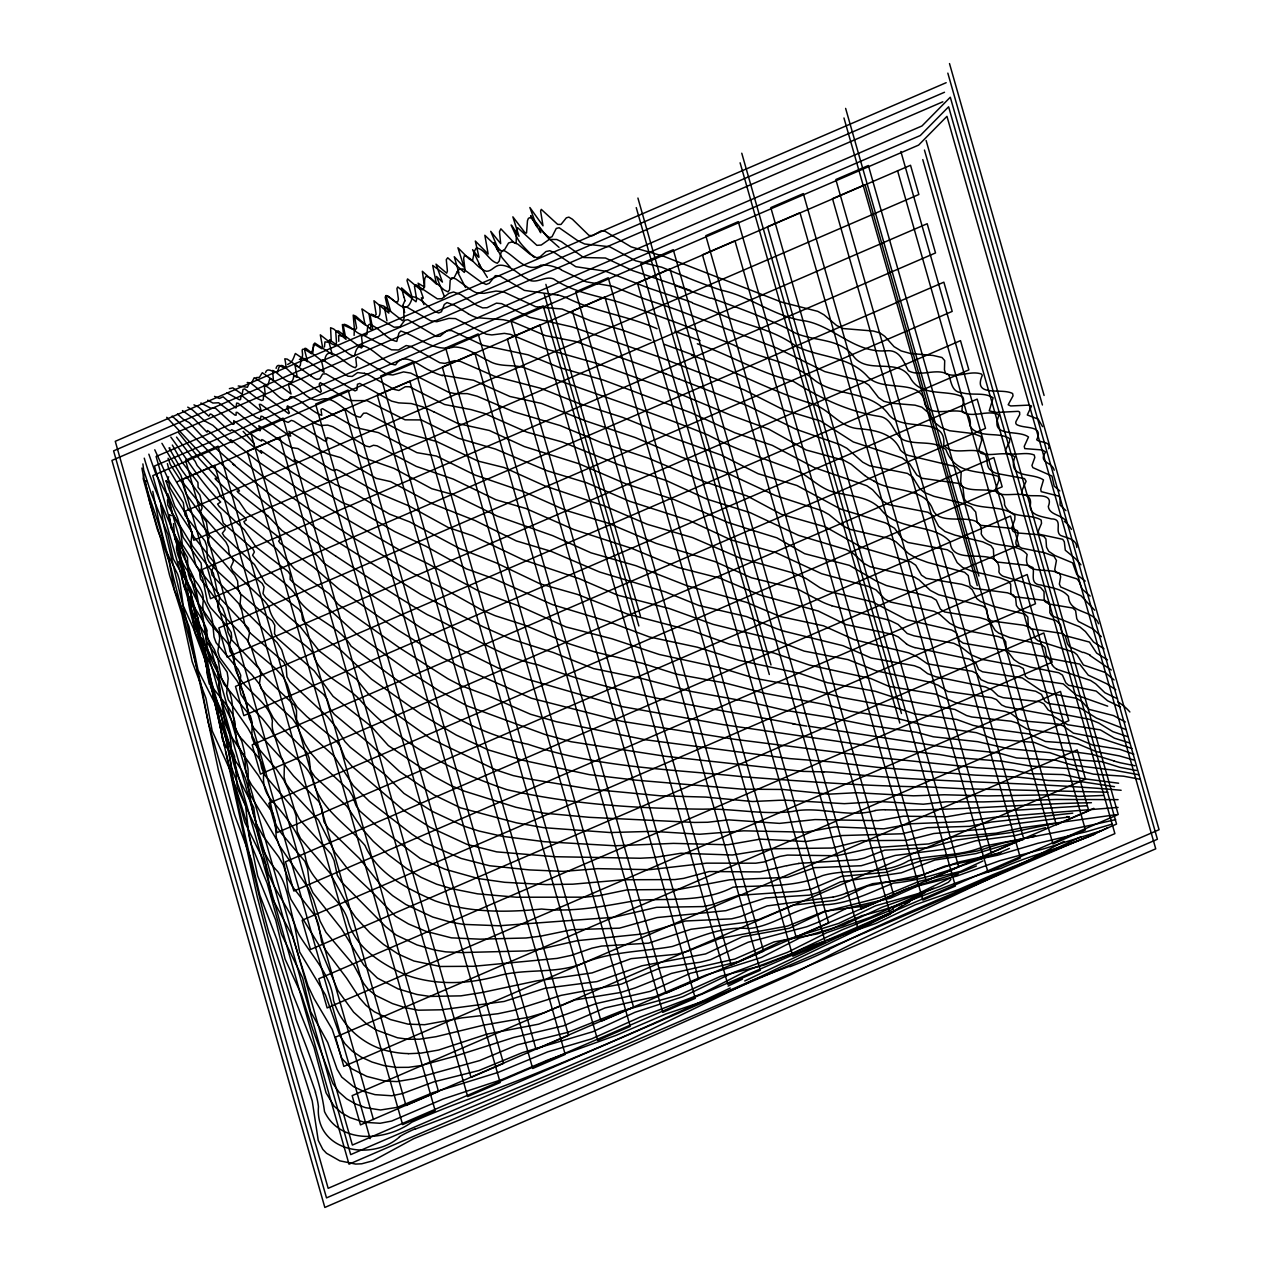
<?xml version="1.0" encoding="UTF-8"?>
<svg xmlns="http://www.w3.org/2000/svg" width="1271" height="1271" viewBox="0 0 1271 1271"><rect width="100%" height="100%" fill="white"/><g stroke="black" fill="none" stroke-linecap="round" stroke-linejoin="round"><path stroke-width="1.5" d="M182.023 570.52L182.357 577.399M168.106 458.275L170.346 464.535L182.5 483.393L186.043 493.831L206.41 521.952L208.158 534.042L232.45 558.096L233.419 561.385L230.814 567.12L232.657 570.743L264.209 600.706A75.672 16.316 31.1 0 1 268.975 607.22M144.258 458.164C153.187 489.414 168.757 518.584 180.45 548.85C177.257 571.219 206.76 581.943 202.963 603.121C200.453 626.317 232.148 636.199 234.325 659.347C233.276 687.532 267.943 696.699 272.391 721.118C268.896 748.651 307.503 756.531 313.254 781.951C321.118 809.738 347.348 824.752 365.031 845.501C377.392 874.178 408.007 889.207 435.254 900.932C469.412 912.816 506.096 912.61 541.637 909.019C574.333 912.594 605.902 905.699 637.74 900.265C669.833 898.311 703.499 902.489 733.017 887.19C763.108 884.934 793.946 888.016 822.464 875.624C850.664 867.521 882.455 876.386 908.527 860.737C933.534 853.842 960.606 857.051 984.818 846.009C1028.446 837.367 1072.39 829.884 1115.652 819.557M160.782 505.381L163.546 524.701L187.981 627.048L218.437 770.147L295.809 1049.29L312.237 1100.956L318.243 1140.405L322.786 1149.318L326.504 1153.258L339.834 1160.852L355.626 1164.077L361.742 1163.791L373.007 1160.773L413.631 1138.721L461.23 1119.274L608.539 1055.47L791.102 974.523L860.213 939.873L1030.511 859.307L1063.97 841.386M173.523 523.604L174.794 538.57L193.478 577.066L198.705 603.9L218.93 632.815L219.708 638.423L217.849 651.53L219.581 657.345L236.946 680.732L242.507 690.439L245.764 699.701L249.068 717.686L253.136 727.187L282.337 759.486L284.323 765.73L284.1 777.201L285.896 783.476L290.709 790.276L318.528 820.129L334.797 852.253L348.238 869.586L372.927 892.846L395.297 916.105L408.388 923.906L426.055 931.373L451.364 937.839L479.93 939.174L525.972 937.998L540.683 936.155L571.791 929.721L619.454 928.148L657.139 917.567L725.9 910.672L765.952 897.93L809.293 895.149L817.205 892.766L840.496 881.852L901.346 872.796L934.757 860.07L975.937 853.604L1023.25 839.591M202.725 638.503L204.472 657.218L224.776 747.141M402.875 305.278L404.814 300.798M142.892 463.915L143.655 470L150.995 492.941L167.867 534.297L173.269 558.89L190.173 588.123L191.158 593.843L190.793 607.268L192.382 613.146L214.434 649.672L217.929 659.141L221.281 677.586L223.855 684.02L250.435 715.97L252.135 722.325L251.849 737.339L254.534 743.885L276.554 769.432L283.846 780.044L288.565 790.133L294.427 809.373L299.559 819.477L331.08 854.001L334.082 860.515L337.323 875.338L341.597 882.106L385.383 926.384L396.202 935.059L417.047 944.941L434.555 949.993L445.771 951.868L461.58 952.567L526.385 950.915L541.637 948.833L577.415 940.651L643.237 933.899L685.419 920.998L731.588 918.838L740.453 916.582L767.191 905.921L833.14 897.024M1101.592 830.63C1070.23 846.359 1033.482 853.508 1001.04 868.379C953.234 880.755 909.543 904.317 861.388 915.819M205.505 646.923L205.409 656.027L208.873 674.679L257.266 896.897L270.739 948.373L301.036 1050.609L315.573 1092.17M276.093 368.352C278.492 358.263 289.327 379.203 284.783 358.819L287.262 359.137L298.59 366.985L300.258 365.667L301.291 358.66L303.785 358.327L324.105 372.387L321.674 361.615L322.484 359.725L348.016 376.232L352.226 376.423L357.612 372.594L364.523 373.404M386.956 320.832L384.414 307.28L390.562 311.061L386.146 295.968L388.02 296.079L395.424 301.815L397.68 301.863L398.427 299.241L396.933 288.533L397.759 286.96L416.03 301.799L416.65 299.209L414.457 286.086L416.173 284.831L437.383 298.876L441.895 298.685L448.901 293.347L453.572 291.98L460.753 294.634L476.927 305.405L482.662 307.9L487.063 307.693L496.453 303.149L501.632 303.658L529.737 317.289L572.458 326.997L658.219 356.674L744.313 389.943L783.857 409.977L820.605 421.019L853.318 441.958L902.156 457.925L909.543 463.677L916.82 475.052L922.142 478.293L959.367 483.504L962.894 486.92L964.196 498.407A31.6 12.488 -11.1 0 0 969.376 503.237C983.69 509.846 1002.676 505 1014.941 515.533L1014.798 519.601L1011.605 528.323L1013.13 531.469L1018.579 533.042L1038.614 534.71L1043.745 536.346L1045.906 538.983L1046.541 547.229L1048.734 551.344L1054.962 555.538L1072.629 562.878L1076.887 574.699L1085.243 581.101M1048.702 448.679C1051.26 441.037 1040.329 443.039 1036.707 439.782C1043.984 424.784 1025.141 429.169 1016.8 424.657A39.925 9.342 -20.8 0 1 1016.117 421.273L1019.723 414.616L1019.612 412.074L1018.278 411.327L995.971 412.487L989.251 410.867L993.128 397.775C984.151 391.849 971.934 395.774 961.829 392.691C951.693 392.294 951.423 382.063 948.802 374.993C936.997 366.969 920.792 377.694 908.4 370.719C903.474 361.615 899.884 349.477 886.475 350.796C855.097 353.37 834.221 326.583 805.48 320.959C775.151 317.416 751.066 296.413 721.404 290.217M188.092 587.806C186.678 601.135 190.809 614.799 194.717 627.445C205.552 645.604 209.365 665.782 210.509 686.515C218.596 706.517 230.829 725.391 231.131 747.777C231.973 769.876 244.254 788.433 253.771 807.53C256.647 830.741 260.412 853.953 277.809 871.636C290.98 890.653 288.453 915.374 299.4 935.329C312.11 956.38 330.905 974.714 333.542 1000.436C341.311 1026.269 364.157 1046.176 390.451 1051.562M265.528 372.53C267.561 366.366 273.742 373.483 277.745 372.006C280.017 355.928 289.105 374.262 297.192 376.836L294.808 364.396L311.427 376.343M141.923 468.078C146.213 494.498 159.574 519.791 164.277 546.594M950.867 879.516L948.468 882.249L940.349 886.221L881.836 907.351L843.785 925.002L799.475 938.077L761.281 957.524L705.802 975.095L654.74 996.782L604.98 1007.935L563.609 1025.792L513.675 1037.501L453.62 1056.63L420.574 1065.638L408.531 1067.322L396.075 1067.402L383.89 1065.575L372.053 1062.048L361.282 1057.138L352.258 1051.149L344.981 1043.745L339.929 1035.722L325.44 994.859L299.654 952.011L294.348 924.144L291.472 916.026L274.059 886.3L268.451 873.844L256.456 829.312L237.296 787.941L234.515 756.118L219.39 720.307L209.016 670.484L194.685 632.354L190.285 600.5L191 596.242M167.391 463.613L168.789 468.951L183.024 493.18L188.33 509.21L208.508 532.994L209.381 536.219L207.666 541.986L208.921 545.338L234.627 575.207L237.566 581.085L238.297 589.617L240.362 593.7L272.439 621.042L274.774 625.332L274.536 633.768L277.38 638.217L314.35 671.009L333.066 696.349L371.132 726.297L388.354 745.569L433.554 776.231L450.427 785.351L464.566 791.198L515.883 807.26L543.368 813.09L589.283 817.317L694.617 822.448L707.693 822.258L728.569 819.859L779.488 823.386L814.997 819.573L878.102 820.669L903.411 816.204L946.847 816.76L966.945 813.297L1087.213 805.687M176.526 545.831C175.763 557.079 185.677 567.486 185.741 579.179C183.914 599.515 201.263 612.876 207.094 630.607C203.376 651.737 215.736 669.039 226.317 686.086C237.756 702.656 227.477 725.852 243.126 740.278C251.007 750.208 263.86 758.866 263.796 772.847C262.557 782.666 264.654 792.818 271.565 800.253C286.658 817.237 301.529 835.73 305.723 858.703C311.427 884.95 341.661 896.103 348.27 921.65C355.832 948.42 382.778 964.768 406.831 975.27C436.747 985.803 469.873 984.167 500.011 975.334C527.942 968.28 558.112 974.333 585.025 962.465C612.765 951.248 643.142 951.709 672.2 946.514C697.223 938.109 721.245 925.812 748.746 928.608C776.502 925.59 798.728 904.475 827.691 904.634C851.189 902.617 871.954 891.654 893.402 883.138C930.928 879.548 965.499 863.104 1000.913 852.571M167.407 499.9L167.836 505.143L180.323 528.259L182.357 544.496L197.45 567.772L202.693 578.321L207.411 602.152L210.557 607.681L227.652 626.762L231.195 632.497L231.687 637.486L229.13 646.431L230.019 651.515L234.214 657.457L251.626 674.472L259.411 684.052L263.59 692.679L268.61 709.107L273.233 717.861L278.365 724.279L306.772 752.178L309.075 757.802L310.601 770.56L314.874 776.772L346.681 806.052L362.759 829.486L373.213 841.291L387.877 854.414L406.45 868.411L421.225 877.403L436.62 884.203L451.666 888.683L477.578 893.847L516.439 897.231L584.962 897.167L598.911 895.69L627.143 889.843L678.841 889.446L729.681 879.786L787.639 877.308L814.775 867.664L861.182 865.726L895.181 855.431L948.102 848.853L975.842 840.767L1015.386 835.492L1045.668 827.628M311.443 353.211L314.493 344.234L321.738 348.683L322.802 348.318L320.308 334.829L332.081 344.044L335.592 345.41L336.481 342.614L335.751 331.779L338.165 330.841L361.361 348.032L362.616 346.49L361.52 336.45L363.395 335.242L391.532 349.811L398.459 349.97L406.196 345.553L410.676 346.395L439.83 362.743L444.85 363.379L454.78 360.646L460.245 361.345L494.578 376.28L540.54 388.243L578.464 403.272L622.742 417.428L673.884 438.145L721.372 455.129L758.136 473.733L796.901 485.49L840.608 509.083L885.633 522.953L894.546 528.243L902.394 539.047L907.812 542.447L947.34 549.787L952.233 552.837L957.174 562.64L962.751 567.533L972.077 571.203L999.578 577.654L1008.125 581.038L1010.667 584.215L1010.858 593.811L1013.797 596.623L1043.38 600.277L1048.48 602.311L1050.037 605.441L1049.814 612.701L1051.562 615.672L1079.715 626.81L1085.418 631.544L1093.616 642.062L1104.038 648.861M229.384 388.64L232.831 387.877L242.173 394.264L243.015 389.45L244.747 388.91L256.917 398.316L261.651 400.524L263.256 399.809L263.51 396.028L265.099 396.123L288.565 413.599L289.407 412.932L286.928 407.054L287.58 405.846L315.51 423.608L320.642 425.515L327.648 425.086L332.843 426.738L365.937 446.026L369.623 446.868L373.452 445.263L377.058 445.819L416.253 466.378L453.096 479.024L495.897 499.757L525.781 508.448L573.698 529.499L632.005 548.484L677.967 567.454L719.672 578.083L760.122 595.019L818.317 611.033L845.787 624.538L892.56 634.388L898.311 636.93L906.573 643.952M901.632 906.001L893.322 912.022L873.701 922.079L629.606 1039.821L536.076 1080.175L452.238 1115.017L415.013 1129.204M1107.804 827.723L1101.957 830.535L1044.317 848.678L1000.055 860.61L956.92 876.037L906.668 888.794L872.017 904.015L862.58 906.287L824.704 911.228L787.48 926.098L720.307 938.316L686.705 951.582L677.236 954.156L631.036 958.684L592.079 972.903L536.441 980.926L482.329 992.46L460.849 995.86L429.9 996.432L416.967 994.494L398.173 988.933L377.392 978.082L363.697 964.896L341.327 928.545L312.873 892.703L309.663 885.41L307.55 868.522L304.913 861.388L281.558 833.538L276.522 825.848L273.742 818.635L269.42 797.759L265.035 786.94L258.585 775.755L242.078 752.972L236.517 742.153L234.865 721.706L232.895 714.715L228.446 707.423L213.385 688.564L209.286 681.32L203.455 650.831L183.278 605.806L179.688 580.831L177.67 574.254L165.595 549.882L157.302 529.244L143.178 478.611L143.75 474.464M1009.412 848.424L998.37 853.222L958.763 862.04L921.983 874.925L867.505 886.125L843.134 897.755L835.063 900.376L793.215 905.111L758.612 919.568L744.329 922.539L691.027 929.26L648.591 943.146L601.533 946.085L592 948.15L571.41 955.347L557.063 958.398L473.638 966.294L440.306 966.484L413.901 961.003L398.331 954.124L383.429 944.353L369.813 932.707L355.562 917.249L348.524 907.033L330.095 873.209L300.496 838.447L297.239 831.52L296.095 815.76L293.776 809.071L264.733 775.135L261.778 768.304L257.632 748.73L253.787 738.642L247.924 728.172L228.303 699.797L226.667 693.378L228.16 678.412L227.144 672.152L206.522 641.521L202.661 614.783L197.752 602.39L182.929 573.316L176.129 538.3M370.258 328.76L371.021 325.741L369.083 314.43L375.072 315.653L376.184 314.414L373.976 300.75L388.862 313.111L385.177 297.176L386.098 295.476C398.459 301.863 406.545 317.909 412.614 296.683C422.909 298.304 428.772 309.822 438.686 312.968L441.45 311.76L444.294 304.484L446.995 302.562L454.541 305.326L468.093 313.603M958.016 874.178L918.186 893.592L875.449 905.842L838.653 923.413L781.141 941.334L738.101 961.702L690.312 973.316L650.339 991.332L596.02 1003.613L538.602 1024.172L487.206 1034.054L438.559 1050.053L420.765 1053.151L408.293 1053.707M909.655 901.806L893.386 911.259L744.711 980.974M287.611 364.475C292.87 362.521 293.665 357.23 295.38 353.497L307.566 361.742L304.675 350.367L305.024 348.254L306.152 348.54L321.372 360.487L324.677 360.964C326.901 340.707 345.776 365.953 355.435 367.732L356.611 365.921L355.785 358.311L357.548 356.865L387.035 374.325L392.803 374.977L403.59 371.895L410.803 373.134L448.727 392.294L454.573 393.565L467.299 393.629L477.133 396.202L513.579 411.709L560.289 425.594L601.342 442.626L648.003 458.068L703.657 481.423L747.014 495.897L781.49 514.342L825.515 526.925L861.992 547.547L910.735 561.861L915.755 565.23L921.459 575.143L926.225 578.321L961.813 584.31L968.74 586.646L972.236 589.744L976.779 598.609L980.529 601.485L992.54 606.108L1024.998 614.147L1027.794 617.055L1028.318 626.063L1031.051 628.795L1061.73 633.403L1065.289 635.818L1067.465 643.936L1069.499 646.732L1082.876 652.516M925.431 892.385L905.365 903.649M399.618 1136.894C371.386 1161.853 314.954 1151.351 318.449 1106.644A140.477 97.835 18.2 0 0 315.335 1092.17M1081.017 836.763C997.926 876.323 911.371 908.527 828.883 949.389M982.96 860.96L960.526 871.398L919.203 881.343L880.438 897.501L824.498 911.72L789.275 928.275L742.375 936.791L705.643 953.917L641.839 965.801L596.957 981.593L545.021 988.282L504.063 1001.469L441.323 1009.794L418.35 1010.191L405.401 1007.712L392.548 1003.613L376.057 995.59L368.415 989.601L363.601 983.325L353.958 965.372L325.932 932.263L320.022 920.967L313.397 899.503L308.281 888.222L278.826 844.707L276.284 837.335L274.933 819.684L272.614 812.376L251.579 784.922L247.464 777.312L245.637 770.035L244.54 752.305L241.919 741.565L220.328 697.684L217.484 667.402L199.531 635.436L196.624 625.364L191.651 596.306L178.798 561.56M1111.95 824.164L1086.578 831.679L1037.597 843.372L997.751 855.208L944.512 866.25L913.071 878.754L872.573 883.695L845.58 893.338M933.708 888.079L870.031 917.408L826.881 932.628L787.607 952.297L733.748 972.363L682.749 996.734L635.055 1012.272L592.683 1031.75L522.492 1052.579L478.897 1070.516L433.713 1081.891L402.542 1093.537L391.786 1095.761L374.993 1094.649L363.84 1091.424L353.56 1086.673L341.772 1077.125L337.053 1069.149L327.727 1042.522L310.632 1011.557L302.657 978.05L281.495 934.233L267.101 883.17L250.959 843.944L248.878 835.333L245.589 805.639L231.672 767.763L221.027 714.683M976.446 866.012L961.972 871.842L921.411 884.362L890.288 898.247L846.629 908.257L819.509 921.729L806.751 926.734L748.158 942.224L710.441 959.684L700.257 962.226L660.602 967.803L621.376 984.088L561.099 995.368L513.865 1010.35L497.978 1013.718L461.913 1017.864L424.578 1024.712L408.023 1024.14L390.499 1019.564L374.389 1011.795L366.048 1005.345L359.772 998.196L346.57 978.098L325.011 949.342L321.611 941.811L318.386 923.922L315.494 916.359L293.045 887.317L288.295 879.294L285.625 871.715L282.035 853.302L277.984 841.974L250.323 794.836L248.401 787.353L248.036 769.066L246.558 761.663L242.968 754.084L230.115 734.749L224.903 723.517L218.596 681.018L200.993 644.874L198.006 618.087L185.788 589.982M730.285 988.012C663.351 1019.819 595.718 1049.512 526.925 1077.03C488.636 1092.329 449.378 1105.341 411.74 1122.229C385.971 1141.024 340.263 1144.599 324.518 1111.632C320.324 1079.365 307.089 1049.671 296 1019.342C288.994 989.855 279.255 961.257 268.944 932.803C252.151 872.891 240.632 811.835 225.698 751.511M848.329 921.205L831.425 929.037L817.412 933.851L774.039 941.922L734.749 959.049L671.485 973.411L635.389 987.837L620.772 992.46L575.032 999.912L543.988 1012.796L529.022 1017.197L483.568 1025.157L436.064 1036.691L419.494 1039.201L408.245 1039.281L397.458 1037.772L376.375 1030.05L366.62 1023.902L353.608 1012.161L337.832 990.427L318.624 944.544L290.852 899.185L288.247 891.416L285.753 872.605L283.306 864.868L278.699 856.908L263.256 836.27L256.535 824.259L252.897 812.693L248.751 789.895L245.414 778.345L241.824 770.528L226.143 746.697L222.282 738.928L217.675 708.805L198.069 670.198L188.982 626.46L174.254 589.474L169.218 561.893L164.277 547.388M797.584 951.455L764.205 965.023L721.086 976.112L679.397 994.843L620.741 1011.303L567.629 1032.417L517.519 1044.794L479.787 1060.538L414.092 1078.698L396.854 1081.589L384.763 1081.001L366.779 1076.394L351.527 1068.657L341.788 1058.409L332.208 1029.335L314.096 998.672L308.011 985.867L292.314 935.933L271.708 897.294L265.496 864.359L244.731 822.13L231.147 772.514L212.193 730.92L205.934 698.224L192.191 661.73L181.975 614.465L169.536 575.112L160.273 537.061L149.883 502.569L145.148 480.931L147.15 481.598M946.164 82.694L115.264 441.323L328.172 1188.321L1159.073 829.709L950.295 97.216L921.983 125.956L156.111 456.511L352.369 1145.06L1118.226 814.504L926.114 140.493M944.496 92.259L113.596 450.871L326.504 1197.886L1157.404 839.257L948.627 106.78L920.299 135.52L154.442 466.076L350.701 1154.624L1116.558 824.069L924.446 150.042M942.828 101.807L111.927 460.436L324.836 1207.45L1155.736 848.821L946.959 116.344L918.631 145.085L152.774 475.64L349.017 1164.188L1114.889 833.633L922.778 159.606M177.177 481.773L910.529 165.262L918.854 194.495L185.502 511.006L193.828 540.239L927.195 223.728L935.52 252.945L202.168 569.472L210.493 598.705L943.86 282.178L952.186 311.411L218.834 627.938L227.159 657.171L960.511 340.644L968.852 369.877L235.5 686.404L243.825 715.637L977.177 399.11L985.518 428.343L252.166 744.87L260.491 774.103L993.843 457.576L1002.183 486.809L268.817 803.336L277.157 832.569L1010.509 516.042L1018.834 545.275L285.482 861.802L293.823 891.035L1027.175 574.508L1035.5 603.741L302.148 920.268L310.489 949.501L1043.841 632.974L1052.166 662.207L318.814 978.734L327.14 1007.951L1060.507 691.44L1068.832 720.673L335.48 1037.184L343.806 1066.417L1077.173 749.906L1085.498 779.139L352.146 1095.65L360.471 1124.883L1093.823 808.356M893.545 909.099L842.149 929.816L792.373 953.329L747.999 970.202L702.069 993.604L640.171 1017.102L591.619 1038.868L547.737 1051.848L498.184 1072.39L433.173 1092.567L397.108 1107.375L380.474 1109.996L365.365 1107.629L355.483 1103.927L346.586 1098.811L338.849 1091.948L332.843 1083.4L312.714 1029.462L301.465 994.7L285.054 959.017L275.696 920.029L257.648 875.783L246.876 823.084L233.197 779.901L228.224 746.141L216.181 708.773L211.065 684.227M811.772 945.56L875.989 923.429L915.263 904.745L958.191 889.716L993.271 874.496L1094.776 834.269L1092.806 833.538M789.434 966.294L753.29 979.941L708.678 999.467L665.988 1013.972L616.038 1035.388L547.404 1060.157L502.458 1079.349L443.039 1099.081L391.659 1121.054L380.108 1123.278L364.269 1122.293L349.97 1117.59L341.581 1112.792L334.019 1106.088L326.043 1092.774L313.985 1047.304L292.521 993.271L277.014 939.952L259.856 895.149L251.372 859.657L234.658 815.14L208.253 722.436L200.818 683.48L158.589 520.061L152.758 491.369M1053.913 823.576L1009.73 832.696L956.586 840.02L928.323 847.773L884.68 850.172L864.375 858.084L857.178 859.72L798.617 863.39M786.654 865.646L759.994 871.922L709.234 871.525L683.591 878.388L674.79 879.58L623.934 879.754L572.776 884.187L546.244 884.584L504.682 882.312L478.198 878.547L444.866 869.189L420.256 858.465L375.66 824.911L359.772 810.962L355.975 805.449L352.591 796.011L349.191 790.514L318.91 762.25L310.394 752.575L304.913 743.916L296.651 724.82L292.6 718.878L266.386 694.729L261.175 688.596L259.491 683.337L260.793 674.186L259.459 669.023L231.973 640.219L227.97 632.132L225.428 615.593L222.775 608.189L200.532 578.988L199.801 574.73L201.565 567.406L201.104 563.132L183.199 537.426L177.638 518.266L167.629 493.513M1116.208 814.663L1023.473 827.548L996.051 833.188L955.014 836.588L928.608 843.928L872.97 847.789L836.953 855.733L787.464 855.081L779.616 856.495L763.95 861.96L755.768 863.2L706.676 863.152L649.783 869.666L597.624 868.649L563.371 871.398L529.34 869.904L489.573 865.742L461.103 858.433L424.768 842.594L411.883 834.173L369.194 801.175L353.259 785.557L333.971 755.959L299.019 724.74L296.556 719.45L296.493 710.489L294.538 705.357L270.389 682.416A49.029 15.03 31.4 0 1 261.731 673.01L256.742 664.781L251.277 647.511L246.812 639.504L219.073 611.129L217.738 606.474L219.486 598.625L218.834 594.129L195.893 565.404L190.03 542.193L172.189 512.976L169.202 499.01L155.936 474.242L148.834 454.176M875.211 810.564C847.932 818.556 819.747 805.544 792.278 811.486C762.616 815.156 732.779 808.197 702.974 809.166C637.407 808.499 570.933 804.464 506.875 789.656C452.778 771.481 400.047 744.361 361.361 701.465C346.745 683.973 317.941 676.585 312.936 652.722C299.178 636.787 273.503 629.955 269.007 607.236M540.636 265.528C525.145 273.043 515.454 255.948 503.348 250.26L501.108 252.278L499.185 261.111L497.279 263.24C488.731 260.857 485.172 248.941 476.307 247.956L474.576 250.848L472.447 260.905L468.84 258.712L457.925 247.734L464.01 267.069L454.255 256.71L458.91 272.884L457.369 271.406L459.038 269.452L463.2 268.912L481.534 282.369L486.142 284.466L489.287 283.258L495.325 275.664L499.455 275.775L524.399 290.392L557.731 295.11M172.332 445.057L182.071 462.215L197.942 482.456L198.117 487.397L220.741 513.484L223.267 523.191L252.945 549.008L254.407 551.948L252.564 555.316C265.194 572.506 288.93 580.672 299.193 600.675C313.174 619.406 339.182 625.761 351.098 646.176C405.274 686.276 460.229 730.841 528.085 744.25C596.989 767.795 671.215 769.066 743.058 776.772C801 781.141 859.037 785.685 916.963 786.749M1118.083 807.403L995.098 817.205L963.339 821.622L911.561 823.751L883.806 828.851L835.126 826.881L805.607 832.171L743.773 830.821L699.527 834.269L652.516 831.345L610.096 832.537L543.638 827.659L516.423 822.83L460.69 807.895L434.332 795.122L399.475 771.449L369.527 743.646L334.4 714.381L330.365 709.329L327.108 699.241L323.517 694.363L287.85 664.924L284.911 660.205L281.717 649.767L277.142 642.681L242.316 608.11L240.124 603.757L240.87 595.193L239.075 590.967L215.641 569.456L209.016 561.671L207.3 557.588L206.808 546.323L204.981 541.001L184.962 515.089L183.31 502.649L169.154 481.232L154.776 449.775M238.217 385.971L247.416 387.258L249.259 383.127L250.498 382.857L265.305 394.757L264.289 385.621C271.962 386.877 284.656 408.404 290.281 396.854L290.868 396.536C302.419 400.095 310.426 411.327 321.785 415.347L320.975 409.484L322.453 408.642L355.181 427.469L378.44 432.617L416.92 452.651L436.414 456.035L474.719 474.925L523.827 491.734L565.738 510.354L607.951 523.112L655.963 543.337L715.08 561.655L751.336 577.717L798.093 589.315L820.716 601.215A42.928 11.248 8.9 0 0 831.885 605.727M1091.424 802.732C1022.599 803.86 954.076 811.184 885.299 809.802M824.069 771.862L803.081 771.402L665.384 756.293L571.06 741.724L544.401 734.288L467.315 705.961L439.544 691.043L409.246 671.676L356.261 633.784L328.379 608.587L293.808 583.167L290.153 579.481L290.201 574.603L288.104 571.569L255.852 546.848L244.397 529.753L219.216 506.43L217.579 504.047L220.693 502.045C201.025 482.821 187.298 459.339 170.822 437.097M1118.083 799.65L1056.296 799.459L983.373 801.922L945.942 801.81L923.286 804.209L880.152 801.524L844.309 803.669L788.608 800.349A43.119 4.798 6.2 0 0 776.867 800.396L752.464 801.524L705.802 797.092L660.221 795.789L590.602 789.164L530.245 779.171L513.182 775.596L496.389 770.099L430.837 738.769L368.908 694.538L356.595 679.413L319.259 650.974L299.654 625.968L265.798 597.545L263.002 593.605L264.066 587.075L262.176 583.437L231.386 557.461L229.193 553.822L228.303 546.832L225.904 542.002L201.946 514.548L200.611 511.736L202.137 507.971L201.39 505.365L183.802 483.79L180.8 475.179L161.925 443.325M926.352 786.844L962.751 788.719L1107.883 792.198M1121.149 790.276C1026.126 781.633 930.277 782.825 835.158 772.546M317.115 379.457L319.815 378.742L322.612 374.039L325.964 373.833L354.99 390.912L356.944 389.99L357.437 384.271L359.757 383.429L391.627 401.128L398.744 402.891L411.2 403.543L422.719 406.831A56.21 11.884 34.1 0 1 433.808 411.868M1114.476 786.67L1080.986 781.633L1048.559 780.473L1016.578 776.978L975.254 775.135L877.864 767.382L829.836 761.79L789.736 758.596L645.144 739.722L556.476 721.737L530.531 714.254L489.017 696.127L461.214 685.736L447.9 678.762L399.555 647.876L338.197 604.424L329.364 593.859L294.538 568.852L276.427 548.786L244.89 523.588L243.889 521.603L246.272 520.077L245.43 518.044L220.804 496.611L217.182 488.382L197.148 465.551L195.194 461.437L176.51 437.097M168.725 476.879L167.645 477.801L169.933 487.778L185.804 513.961L193.049 535.79L213.957 562.179L214.068 565.738L211.336 571.473L212.098 575.175L238.948 603.804L241.776 610.477L244.938 625.205L249.91 632.783L283.481 661.746L286.07 666.544L286.944 676.823L289.931 681.796L327.298 716.558L336.164 727.377L344.965 741.629L350.272 747.269L385.907 775.374L403.94 793.406L431.933 811.2L463.502 825.991L478.96 831.027L502.204 836.286L544.465 841.704L614.989 845.771L673.392 843.388L727.902 844.77L760.201 839.13L806.021 841.545L841.672 835.555L902.235 833.776L927.433 827.675L969.646 826.325L991.539 822.003L1072.772 813.154M256.122 377.63L259.348 377.376L262.303 372.721L273.392 380.442L272.645 370.465C278.857 372.387 292.251 390.975 293.649 376.264L298.24 377.137L320.419 392.501L321.309 391.166L319.196 384.08L320.292 382.635L342.503 396.473A38.988 7.404 43.3 0 0 350.494 400.572L367.065 400.651L405.036 419.827L421.305 419.938L458.338 438.209L495.563 449.092L546.959 470.731L586.789 482.837L629.733 501.314L688.93 520.363L731.016 539.905L775.946 552.663L821.622 573.714L869.825 586.805L876.037 589.919L884.695 598.895L890.224 601.977L934.312 611.399L939.444 614.131L949.723 623.283L957.206 627.27L971.441 631.544L998.005 636.501L1003.502 638.709L1005.695 641.76L1006.298 648.448L1009.333 651.054L1046.303 656.853L1049.496 659.379L1052.436 665.337M299.4 359.455C308.027 356.913 294.236 341.756 311.554 353.767L312.936 352.337L313.429 344.632L314.811 343.043L332.224 354.514L328.998 342.01L329.554 339.786L347.92 353.147A31.743 6.228 51.3 0 0 353.656 355.801L354.673 355.499C359.471 329.205 382.507 364.936 395.583 364.841C404.607 349.827 420.923 368.082 432.569 371.513M1066.862 816.586L1069.404 816.967L1013.877 823.958L984.215 829.026L933.788 833.522L906.89 840.322L861.468 840.687L832.283 848.027L771.132 848.79L732.446 855.002L681.002 853.254L654.231 857.512L640.25 858.243L555.014 856.718L496.675 851.872L466.934 844.341L430.106 827.326L404.003 810.628L352.099 766.413L344.822 757.977L340.294 746.506L336.497 741.2L306.851 716.574L297.176 707.041L292.012 699.066L287.325 684.799L283.433 677.157L275.108 668.133L254.883 651.181L249.593 645.382L247.956 640.695L249.561 632.863L248.512 628.287L220.391 598.53L217.23 591.444L213.321 572.983L192 545.418L191.095 541.732L192.064 532.311L174.874 506.335L165.993 480.883M1136.512 770.496L1119.878 767.35L1101.687 761.599L1068.8 759.264L1049.862 752.702L1007.299 748.46L977.764 741.692L933.264 736.767L916.915 732.382L868.903 725.328L829.216 717.352L785.176 710.314L749.096 701.942L691.249 691.44L641.919 678.523L593.621 668.61L553.52 652.611L510.64 638.948L483.075 626.778L420.685 594.335L314.477 527.227L306.819 520.602L273.615 497.422L232.625 463.804L234.865 465.25L202.391 436.557L189.347 422.735L183.389 419.414L177.447 414.012M808.61 726.186L950.517 747.999L998.132 752.877L1016.498 757.945L1055.597 760.201L1073.089 765.206L1114.286 770.242L1138.578 774.722M478.166 293.172L484.172 293.315L495.96 291.059L503.268 291.726L535.663 306.724L562.1 309.028L591.412 321.102L621.328 329.729L650.974 340.231M794.868 723.977C708.583 707.391 620.661 696.031 538.046 664.844C497.946 656.313 464.408 631.258 427.469 614.751C396.139 596.56 366.239 576.065 335.941 556.221M1134.924 765.762L1120.72 762.87A213.035 60.913 -15.3 0 1 1114 760.979M1118.591 783.222L1080.557 778.281L1063.239 774.595L1029.431 773.674L1012.526 769.829L976.589 767.7L881.454 757.866L735.226 739.388L621.741 721.293L531.294 698.224L459.355 666.481L442.308 657.711L397.871 630.035L338.706 588.807L313.73 567.343L280.383 543.432L278.667 541.176L280.001 539.19L278.413 536.902L246.272 512.022L238.98 501.282L215.498 479.199L215.101 478.309L217.754 478.722L199.261 458.656L178.718 432.855M193.97 404.861L198.626 407.149L208.809 416.141L210.239 413.981L211.669 414.473L227.493 429.423L230.226 430.98L231.751 429.725L233.689 430.79L261.715 453.175L260.476 450.585L292.759 472.685L342.185 502.601L349.732 505.413L394.693 531.58L425.896 546.26L466.378 568.852L494.244 578.861L552.631 604.694L607.983 621.455L649.513 636.993L697.509 647.241L739.166 660.332L799.602 673.36L827.485 682.702L875.354 691.297L902.188 700.035L954.902 709.44L966.627 715.557L971.838 717.003L1011.239 721.229L1016.45 722.802L1027.079 729.061L1071.628 736.1L1092.504 745.028L1119.799 749.334L1133.843 754.211M1033.387 835.587L1035.484 836.191L1003.01 843.007L977.32 850.998L921.3 860.817L886.046 872.303L841.323 876.418L811.009 889.192L797.092 891.352L738.372 895.372L712.205 904.65L703.467 906.557L656.599 907.335L613.655 917.312L499.169 925.765L463.581 924.382L450.967 922.253L432.728 917.042L405.846 904.491L392.675 895.69L381.967 886.459L359.455 858.465L328.188 828.295L323.962 821.765L321.674 807.863L319.037 801.779L293.585 776.009L285.228 765.571L280.907 756.261L275.362 738.324L270.501 728.839L262.366 718.623L245.208 700.925L240.934 694.538L239.663 688.739L240.727 675.298L238.106 669.293L216.102 642.745L214.021 636.993L212.448 621.011L210.271 612.876L204.409 601.183L190.094 579.354L188.33 574.095L187.473 557.651L170.965 527.973L169.17 514.644L171.41 515.581M1103.355 795.439L1078.936 796.409L1054.263 794.756L988.075 795.916L944.226 794.772L913.484 795.821L856.447 792.707L828.851 794.153L783.063 789.482L742.232 789.164L635.802 780.14L589.41 774.659L523.954 760.535L488.159 749.858L456.353 735.115L421.702 714.667L371.497 679.143L341.486 650.847L306.406 624.077L302.609 619.898L301.656 613.115L299.05 609.413L265.258 583.135L254.438 564.483L224.204 536.346L222.314 533.264L225.142 529.657L224.49 527.115L202.168 504.619L199.833 495.102L181.086 469.11L169.059 447.916L170.012 448.043M1139.753 779.202L1123.564 776.2L1093.521 774.166L1071.787 768.796L1030.463 766.032L1002.883 761.329L956.332 757.548L939.746 754.561L888.095 748.667L723.088 724.629L621.726 706.533L527.386 679.207L498.105 668.006L441.164 639.806L420.685 627.667L324.216 563.418L317.337 555.634L281.924 530.515L268.181 516.296M1129.49 742.884L1114.492 738.213L1100.336 729.872L1067.672 724.724L1051.848 715.303L1005.663 706.819L1001.627 704.96L996.416 699.574L991.587 697.7L947.848 691.488L938.252 685.26L930.261 682.273L876.418 670.881L847.979 659.617L804.13 651.102L773.149 639.138L712.967 624.315L669.34 608.539L617.484 595.114L578.925 578.543L523.08 559.764L472.51 535.679L448.393 527.576L409.135 505.985L377.503 492.687L339.993 471.144L336.132 469.476L333.765 470.651L330.778 469.428L297.907 448.552L292.076 447.646L285.975 444.58L258.839 425.753L260.348 430.647L259.348 430.535L237.359 412.44L236.152 412.344L236.104 415.252L234.881 415.061L218.644 402.764L212.908 403.05L207.713 400.174M477.308 317.702L503.3 319.736L512.467 321.674L545.37 335.592L575.985 341.549L665.845 373.753M1127.584 736.592L1112.903 731.667L1098.859 723.072L1090.168 719.481L1051.8 712.014L1048.225 709.996L1043.761 703.721L1039.44 701.719L1003.041 697.636L998.1 695.857L992 689.994L985.454 686.896L935.821 676.744L927.592 673.646L919.997 667.895L914.373 665.75L871.27 658.013L842.991 645.7L784.97 631.417M742.947 527.322L776.851 537.824L804.638 553.679L849.409 565.357L876.212 581.022L886.348 585.518L931.468 597.179L936.298 600.166L940.381 609.063L944.575 611.971L979.655 617.611L986.741 619.724L990.443 622.472L995.177 630.352L998.609 633.069L1009.682 637.518L1041.791 644.747L1044.984 647.384L1046.557 655.757L1049.242 658.362L1079.667 664.066L1088.246 675.139L1106.66 683.734L1115.779 689.708M915.136 647.638L969.026 659.029L975.635 662.556L978.575 669.531L982.451 671.771L1022.265 677.936L1040.997 690.614L1052.595 693.966L1076.203 698.24L1081.891 701.513L1089.152 709.409L1113.571 715.605L1125.359 722.023M442.26 375.215L473.622 380.283L509.909 396.473L541.462 403.431L585.041 420.701L635.389 437.605L681.749 457.29L724.74 471.97L775.04 495.372L822.051 510.72L829.042 514.58L842.546 525.606L849.489 529.26L889.478 538.539L895.896 541.764L908.463 553.52L916.693 558.366L927.496 562.37L964.578 572.268L968.216 575.541L970.138 585.327L973.793 588.298L1007.41 592.81L1013.4 594.971L1015.624 598.101L1016.387 605.409L1018.5 608.507L1025.395 611.986L1056.106 620.534L1060.411 624.474L1062.238 632.831L1064.669 635.5L1089.454 642.077L1096.682 653.135L1107.518 659.887M831.742 605.759L889.541 620.28L898.136 624.442L907.176 633.498L914.071 635.85L953.901 643.348L961.114 646.971L971.282 654.883L982.086 659.395L1019.199 666.242L1023.33 668.578L1025.379 676.172L1028.35 678.587L1063.207 683.862L1076.029 694.951L1107.677 706.168M1134.399 760.153L1119.338 755.911L1096.238 751.638L1077.84 743.885L1045.556 741.501L1028.763 733.891L985.247 727.997L972.855 725.296L956.65 719.45L914.278 713.746L893.974 707.01L841.45 697.461L803.892 687.261L755.133 678.38L721.165 667.99L659.22 654.47L611.986 638.789L566.056 626.968L521.523 606.966L478.849 591.11L427.008 563.291L400.492 550.597L345.458 518.441L299.082 489.414L257.457 461.119L230.655 439.559L232.069 442.626L212.861 425.34L204.695 420.971L192.509 409.929L187.727 407.149M679.429 298.463L648.21 287.897L605.457 271.2L575.747 266.688L554.696 252.802L549.787 250.721L545.974 251.531L540.111 256.79L536.727 257.791L530.039 254.232L517.805 244.111L512.372 241.871L508.575 242.952L504.317 250.133L501.489 251.229L484.839 235.278L488.159 254.025L475.322 241.045L478.96 256.98A42.912 2.415 62.5 0 1 477.737 256.392M1114.047 760.948L1092.329 754.386L1049.528 748.524L1034.53 742.486L993.604 738.896L976.382 732.668L924.287 725.233L898.311 718.735L850.585 711.236L825.308 704.563L765.174 693.394L725.36 683.067L676.426 674.154L642.506 663.351L594.907 651.975L569.869 644.047L524.526 625.11L495.166 615.72L481.661 609.921L444.167 588.854L413.965 573.904L353.735 538.014L309.155 509.369L262.7 476.593L264.702 477.801L228.764 449.886L210.239 432.347L207.554 430.551L207.046 432.108L193.796 418.667L182.452 410.597M1132.032 748.508L1101.051 738.419L1073.439 733.16L1063.017 725.82L1058.219 724.105L1023.679 720.943L1018.897 719.386L1010.556 713.142L1005.44 711.506L956.713 703.117L935.631 694.125L889.128 686.435L870.683 678.492L809.373 665.051L773.372 652.849L729.49 644.143L693.203 631.226L626.953 613.861L577.558 594.447L540.064 583.818L496.373 562.942L459.435 548.421L409.691 521.888L389.307 514.008L351.908 491.877L334.623 484.267M711.41 298.129C737.418 307.55 763.521 316.876 788.338 329.157C808.197 342.805 837.732 335.798 853.27 355.928C867.124 375.644 899.375 356.102 910.894 378.885C921.936 397.346 946.482 389.085 962.687 396.933C965.738 401.747 960.352 407.181 962.576 412.138C973.236 418.111 986.757 409.882 997.957 414.314L998.863 415.601C989.219 438.511 1017.992 429.105 1028.493 437.017L1024.235 446.343L1024.76 448.599L1042.315 449.966L1045.668 451.983C1037.676 463.137 1052.181 461.595 1054.199 470.254M697.334 343.774C729.808 354.768 759.28 373.054 792.85 381.03C819.445 397.696 847.503 411.423 878.976 416.332C892.592 417.984 893.163 433.84 903.157 439.782C916.741 445.581 934.01 439.687 945.926 449.616C955.347 474.989 977.399 469.698 998.339 476.339L998.974 480.184L995.527 489.414L996.829 492.751C1006.267 498.677 1032.735 487.111 1030.416 504.523C1028.43 515.899 1043.713 516.725 1051.355 518.902C1063.7 518.759 1054.263 531.294 1060.602 535.456C1066.719 537.998 1076.616 538.84 1076.775 547.451M677.109 285.625L632.72 270.628L605.457 258.013L583.659 257.536L561.385 241.649L556.746 239.488L549.199 239.441L541.255 245.017L536.886 245.351L517.631 227.7L516.455 230.099L516.137 243.539L513.722 242.364L500.869 228.828L499.487 231.703L500.679 243.635L490.717 231.338L498.868 250.482L493.593 242.618L497.994 250.991M692.473 303.086L701.322 306.39A85.03 12.821 21.5 0 1 714.461 311.633C740.659 324.534 771.052 327.87 794.931 345.458C818.159 357.898 847.852 355.102 867.029 375.946C882.042 393.899 922.396 376.454 924.78 404.083C933.009 422.846 972.22 396.6 970.297 426.119A56.226 21.051 -21.1 0 0 974.126 430.408C984.803 437.319 999.292 432.076 1009.762 438.622L1009.492 442.117L1005.329 450.284L1006.282 453.048C1015.291 456.051 1025.443 451.427 1034.244 455.002L1034.801 457.528L1031.941 465.44L1032.878 467.633L1051.975 476.037L1054.167 486.078L1059.839 490.956M691.456 355.213C732.541 369.527 770.544 391.389 812.344 403.828C829.391 409.103 839.607 427.151 858.227 428.661C874.702 429.963 893.084 433.03 900.361 449.966A41.895 20.956 -10.2 0 0 908.145 455.352L955.999 466.727L961.162 472.002L960.701 481.836L961.797 485.999C974.206 495.388 1005.011 481.487 1004.598 504.809C1010.159 519.823 1030.209 513.039 1041.171 520.061L1041.521 523.35L1038.232 531.167L1038.868 534.185L1062.683 539.301L1064.288 541.716L1065.305 550.232L1075.774 558.938L1080.906 564.832M728.378 522.667L674.599 499.773L626.253 484.013L579.131 463.804L524.319 446.55L489.367 430.488L458.116 423.624L433.681 411.693M657.107 328.744C628.096 315.891 596.115 312.126 567.486 298.288M1117.606 698.812L1104.864 692.711L1095.681 683.814L1090.47 680.414L1056.598 669.197M1120.434 706.898L1107.677 700.829L1096.19 691.106L1068.561 685.26L1065.781 682.749L1062.461 675.108L1058.775 672.756L1030.749 667.18L1019.358 663.271L1013.924 659.585L1008.523 652.579L1004.471 650.18L963.227 643.158L959.462 640.552L956.348 632.656L951.534 630.019L906.382 619.581L872.383 601.819L827.262 591.015L820.081 587.774L805.973 578.448L794.661 573.428L739.674 557.89L692.6 537.633L647.161 524.256L604.615 506.033L545.021 485.967L504.206 467.569L477.817 461.023L436.668 441.53L403.558 432.553L366.493 413.075L363.554 413.234L360.408 417.238C346.363 415.22 334.781 394.661 320.594 399.507C308.599 403.59 300.051 386.591 289.137 383.54L288.628 385.24L291.043 394.01L271.152 378.98L269.659 379.092L268.038 384.938L264.463 384.176L254.216 377.709L251.467 383.111L247.225 382.492M687.055 277.443L661.746 267.244L635.532 260.777L609.651 246.749L584.66 244L577.749 240.696L559.176 227.747L556.285 228.415L552.027 236.724L549.66 237.661C541.462 232.847 538.427 222.107 530.086 217.595L528.386 218.358L527.465 220.789L526.544 232.974A27.74 3.638 65.1 0 1 523.509 230.893M679.492 379.235L747.666 405.735L795.948 429.233L839.972 444.564L846.979 448.329L862.691 462.167L869.443 465.742L907.51 473.432L912.657 477.07L919.759 488.604L924.128 492.354L933.915 496.31L961.893 503.078L971.076 506.795L975.683 511.991L977.304 522.46L980.974 525.352L1012.749 528.45L1017.467 530.69C1019.882 535.329 1014.449 539.905 1016.228 544.639L1021.677 548.151L1044.571 552.726L1053.977 556.285L1056.439 560.479L1054.755 569.487L1055.931 572.363L1076.871 578.877L1079 581.228L1082.177 589.188L1090.153 596.083M1126.233 729.633L1096.492 718.099L1080.811 708.297L1048.464 703.467L1045.016 701.306L1041.442 694.427L1035.658 691.233L987.98 682.797L981.085 679.699L976.716 673.455L972.108 671.279L927.512 663.843L916.741 656.471L908.701 652.881L854.319 639.694L823.465 625.793L780.267 616.53L746.315 602.295L686.912 585.709L636.04 565.754L591.047 552.837L552.631 535.647L497.168 516.058L453.54 494.705L431.711 488.684L393.978 468.379L363.284 457.592L330.555 438.686L327.092 437.542L326.456 441.148L324.216 440.767L293.871 421.194L291.361 420.367L288.136 422.433L282.48 420.065L260.92 404.448L259.3 404.353L261.381 411.407L242.268 395.98L241.013 396.107L240.521 399.555L239.456 399.809L226.858 392.803M874.098 481.248C892.067 492.767 923.874 486.348 932.644 509.099C939.905 530.007 984.326 506.732 981.228 533.836C988.933 550.534 1015.974 540.652 1027.159 554.537C1022.027 576.97 1048.21 566.342 1059.839 573.666L1060.65 576.827L1059.363 584.12L1060.697 586.98L1081.033 595.765L1094.712 610.223M561.162 269.929L586.185 281.812L612.972 286.356L641.442 297.827L665.067 305.787A95.643 16.221 22.5 0 1 677.793 310.188L777.137 348.222L824.784 371.593L863.152 381.491L868.967 385.192L878.515 397.553L883.838 401.286L891.734 403.241L915.025 405.163L921.888 407.197L928.1 412.519L935.122 422.925L941.128 427.58L949.644 430.742L973.364 433.602L980.958 436.477L981.657 440.449L978.892 449.855L980.592 453.112C991.444 457.353 1005.218 449.982 1014.862 456.813C1007.172 479.389 1031.973 471.986 1043.491 479.945L1040.742 489.16L1041.187 491.639L1058.997 496.167L1060.078 498.168L1060.125 505.143L1065.94 510.592M1089.676 655.28L1111.299 670.039M166.056 480.899L168.122 482.202M373.102 377.535L394.264 389.434L398.887 390.451L405.322 386.734L409.405 386.749L444.532 404.496L471.096 409.627L484.871 413.583L526.909 432.156L562.418 442.038L618.23 464.535L666.465 480.629L706.501 498.979L750.367 512.737L798.538 535.345L846.311 549.628L852.873 553.139L863.867 563.291L870.095 566.723L914.087 576.859L919.235 580.005L930.34 590.427L938.618 594.717L983.039 606.156L986.709 609.095L987.964 618.135L991.237 620.915L1023.648 625.237L1029.812 627.223L1032.481 630.035L1035.023 638.217L1038.089 640.791L1074.043 652.293L1077.045 654.787L1083.416 665.003L1104.928 672.343L1114.111 679.953M214.529 396.377L219.39 398.474L223.108 396.79L235.993 407.991L236.628 403.098L238.058 403.257L256.011 417.301L260.396 419.176L261 416.173L262.62 416.507L289.343 435.889L290.709 436.032L288.93 431.314L319.799 450.156L327.87 453.954L340.882 457.687L376.311 478.373L390.69 481.63L431.489 503.38L475.243 520.617L516.36 540.938L550.979 551.28L599.642 572.029L665.114 591.809L698.971 605.536L746.554 616.594L772.959 627.207A51.952 11.169 9.9 0 0 784.843 631.449M326.965 479.93L296.842 460.896L294.205 459.689L294.92 462.056L292.966 461.103L263.399 440.243L261.778 439.591L261.604 441.116L257.187 438.765L233.753 420.622L233.816 424.276L232.863 424.164L215.355 408.134L210.891 408.277L200.866 403.018M325.535 549.151C292.95 523.843 265.448 504.746 236.39 477.832C215.053 458.831 200.754 442.61 179.751 423.211M559.033 247.368L547.849 237.566M260.412 509.957L238.074 492.401L237.073 491.035L239.456 491.083L238.726 489.653L213.131 466.965L166.723 417.301M864.709 475.545L851.141 464.233L844.246 460.42L806.179 449.998L768.685 429.105L732.223 415.76L673.582 391.357L597.386 363.554L544.592 348.604L510.497 334.368L504.396 333.367L491.845 334.924L486.269 334.209L455.463 318.592L448.822 318.37L436.779 321.722L430.599 320.737L406.005 306.629L403.654 307.693L403.971 318.878L402.494 320.705L383.699 306.041L379.457 304.929C382.778 325.169 372.165 315.716 361.965 308.917L365.095 324.915L354.657 317.035L356.643 328.077L354.259 331.366L354.101 335.353M1066.004 520.872C1061.317 514.66 1049.258 514.977 1048.305 506.43C1054.739 490.272 1030.431 498.597 1022.377 494.149L1021.662 491.21L1026.126 481.28L1024.474 478.579L996.718 473.463A62.454 22.497 -18.1 0 1 990.729 470.222C984.31 465.536 990.045 453.683 980.672 451.682C969.026 447.757 952.058 455.685 943.718 445.057C946.831 414.155 901.727 433.761 888.032 413.615C869.618 389.625 835.968 397.219 814.012 379.743C791.023 360.837 759.613 358.915 733.812 345.092C696.19 329.65 658.108 315.415 619.597 302.355C597.068 295.603 573.555 292.537 553.632 278.969C544.624 275.219 535.393 285.498 526.845 278.651C518.123 274.282 510.942 265.337 500.583 265.194C494.927 264.908 491.956 271.374 486.507 271.279C477.419 268.896 473.05 258.442 464.471 255.407L463.613 258.378L465.011 269.547L464.344 272.423L447.71 257.775L446.28 259.681L447.408 271.041L446.661 273.186L436.001 264.13L442.435 282.098L436.477 276.458L444.405 296.588M172.109 416.078L176.987 420.59M1101.353 636.692L1093.282 629.081L1078.412 621.455L1076.775 618.691L1075.568 610.509L1072.772 608.031L1049.433 604.09L1045.429 601.993L1044.158 598.863L1044.015 591.587L1040.409 587.297L1003.216 576.303A36.97 12.519 -7.6 0 1 998.911 571.743C1002.025 542.606 951.502 569.392 950.2 541.859C933.74 523.017 898.104 531.516 881.216 509.862C870.492 497.025 852.73 496.58 837.684 492.941C823.29 490.828 813.106 480.025 801.254 472.812C770.099 460.499 737.8 450.871 708.042 435.016C647.559 410.311 585.137 390.96 524.192 367.653C512.42 364.157 499.249 367.51 488.35 360.599C477.165 355.61 466.759 346.856 453.954 347.015C433.967 352.512 418.207 336.672 400.81 331.032L398.887 333.209L396.774 341.422C386.082 339.278 379.743 327.521 369.368 324.28L367.812 325.741L366.795 334.75C358.088 337.133 352.115 325.996 344.107 324.248L343.361 326.027L346.014 339.373L333.669 328.982L330.587 327.727L331.207 341.009L329.554 342.392L324.947 341.883L324.439 346.967M534.249 257.473C517.599 240.982 519.267 242.713 511.117 225.11A34.905 1.128 61.6 0 1 512.467 226.651M477.626 256.17L472.59 249.672L480.533 266.624L478.563 263.462L487.333 277.412M502.093 257.743L510.195 267.26M523.445 230.686L512.864 216.833L519.029 236.279L512.626 226.937M465.551 287.516L457.306 271.501L454.097 277.793L451.221 279.143L432.696 265.417L436.43 284.116L422.337 271.263L424.578 287.103L418.095 283.211L423.021 297.223L423.148 298.351L421.337 297.827L423.926 304.595M1098.541 623.711C1093.124 609.095 1069.404 614.449 1068.498 596.385C1061.936 588.219 1050.37 587.949 1041.076 585.041C1029.653 584.485 1034.483 574.27 1033.101 567.644L1028.223 565.468L997.211 562.02L993.954 559.145L993.366 549.056L990.935 545.624L982.769 541.859L955.093 535.155L945.02 531.5L938.649 526.369L932.898 515.613L927.941 512.261L889.001 504.73L882.884 501.187L872.589 489.748L866.79 485.744L814.393 467.617L772.26 445.358L734.845 432.76L691.122 412.805L603.55 380.14L559.717 367.621L528.132 354.847L483.218 345.362L451.602 330.603L447.042 330.476L440.116 336.164L436.207 336.418L407.848 319.672L404.893 320.244L399.809 326.854L394.121 327.235L371.545 314.112L370.211 315.685L372.8 329.284L370.719 329.237L355.896 316.241L353.195 315.097L354.371 328.681L352.194 329.046L342.36 324.518L343.853 336.545L338.642 335.449L338.769 341.311M217.23 702.577C204.456 674.123 204.107 642.459 194.002 613.194M404.686 312.491L403.05 307.01M403.828 296.826L401.541 287.913L412.169 297.287L407.038 280.589L407.546 278.905L419.096 288.565L422.496 289.693C426.595 286.547 422.687 279.827 426.071 276.22L430.71 278.111L444.024 289.867L447.916 291.853L449.6 289.756L450.188 280.271L451.92 277.714L455.781 278.937L470.461 289.502A46.392 16.158 58.7 0 0 478.198 293.251M949.501 63.566L1044.095 395.456M947.832 73.13L1042.427 405.004M900.869 151.487L1088.786 810.803L1056.28 824.831L868.363 165.516L835.841 179.545L1023.759 838.86L991.253 852.905L803.32 193.589L770.814 207.618L958.731 866.933L926.225 880.962L738.292 221.647L705.786 235.691L893.704 894.991L861.182 909.035L673.265 249.72L640.759 263.748L828.676 923.064L796.154 937.092L608.237 277.793L575.715 291.822L763.649 951.137L731.127 965.166L543.21 305.85L510.688 319.895L698.621 979.194L666.099 993.239L478.182 333.923L445.66 347.952L633.594 1007.268L601.072 1021.296L413.154 361.981L380.633 376.025L568.55 1035.341L536.044 1049.369L348.111 390.054L315.605 404.083L503.523 1063.398L471.017 1077.443L283.083 418.127L250.578 432.156L438.495 1091.471L405.989 1105.5L218.056 446.185L185.55 460.229L373.467 1119.544M897.533 170.6L1085.45 829.915L1052.944 843.944L865.011 184.645L832.505 198.673L1020.422 857.989L987.917 872.017L799.983 212.702L767.477 226.746L955.395 886.046L922.889 900.09L734.956 240.775L702.45 254.804L890.367 914.119L857.846 928.148L669.928 268.848L637.407 282.877L825.34 942.192L792.818 956.221L604.901 296.906L572.379 310.934L760.312 970.25L727.79 984.294L539.873 324.979L507.351 339.007L695.285 998.323L662.763 1012.352L474.846 353.036L442.324 367.081L630.241 1026.396L597.735 1040.425L409.818 381.109L377.296 395.138L565.214 1054.453L532.708 1068.498L344.775 409.183L312.269 423.211L500.186 1082.527L467.68 1096.555L279.747 437.24L247.241 451.284L435.159 1110.6L402.637 1124.628L214.72 465.313L182.214 479.342L370.131 1138.657M845.628 108.4L978.924 576.017M843.96 117.965L977.256 585.581M741.771 153.219L901.457 713.492M740.103 162.783L899.789 723.04M637.915 198.054L770.989 664.94M636.247 207.618L769.32 674.504M545.879 284.37L640.505 616.387M544.21 293.935L638.836 625.952M1042.57 426.627L1038.089 419.096L1027.286 414.966L1031.528 405.973L1028.716 405.131L1010.699 405.957L1008.173 404.766L1013.035 395.837L1012.637 393.549C1001.548 387.401 972.474 397.998 982.292 375.342L981.466 374.039C969.964 370.036 956.793 378.726 945.56 373.467L944.448 369.766L944.703 360.599L941.97 357.501L933.089 355.467L910.274 353.465L901.123 350.907L894.021 346.633L884.775 336.322L879.977 332.954L873.272 331.016L842.848 328.522L836.62 325.487L823.926 314.747L817.714 311.331L781.729 302.164L662.969 256.027L631.131 246.876L604.932 231.211L600.849 230.972L592.683 235.643L589.013 235.437L572.411 219.232L568.852 217.119L566.342 217.834L560.988 224.474L557.667 224.395L541.271 209.365L540.604 211.081L543.003 225.809L529.864 207.507L536.886 226.699L535.075 223.744L530.722 215.705L540.699 232.736L539.841 228.383L545.005 234.198A179.322 15.188 64.9 0 0 547.801 237.455M208.539 672.041L196.671 621.741M721.404 290.265A81.948 12.408 18.9 0 1 686.944 277.443M501.632 256.79A151.599 3.765 64.7 0 1 497.009 248.846M690.598 290.487A86.936 1.366 19.8 0 1 678.682 286.134M710.41 298.288A88.096 1.271 19.8 0 1 675.616 285.61M678.38 297.636A92.132 10.565 21.2 0 1 691.964 302.419M540.509 265.337A92.068 34.412 50.8 0 1 560.908 269.357M1064.32 521.317A331.064 74.91 -12.6 0 1 1071.437 529.419M557.572 294.856A135.091 52.794 43.5 0 1 567.343 298.018M700.083 340.676A170.187 6.482 20.3 0 1 674.853 331.254M693.791 355.213A185.963 2.002 20.2 0 1 664.447 344.377M404.035 297.192A78.627 5.656 61.1 0 1 404.925 300.973M403.272 307.391A221.361 11.709 58.8 0 1 403.002 305.485M665.845 373.912A132.534 33.38 22.7 0 1 679.445 379.362M477.356 317.798A60.166 24.292 54.5 0 1 468.141 313.715M874.257 481.169A63.296 31.711 -2.2 0 1 864.836 475.497M442.515 375.692A107.177 40.386 46.8 0 1 432.823 372.053M1083.512 652.325A152.901 42.563 -9.5 0 1 1090.216 655.121M364.38 373.245A43.611 8.198 40 0 1 372.943 377.328M743.042 527.163A86.46 33.253 13.2 0 1 728.553 522.524M317.067 379.409A40.021 6.657 50.3 0 1 311.331 376.2M1056.837 669.15A62.915 17.858 -6.7 0 1 1052.515 665.321M1117.813 701.799A329.396 107.415 -18.3 0 1 1129.871 711.982M914.913 647.654A34.349 7.404 5.7 0 1 906.445 643.952M243.158 431.409A365.349 37.717 57.9 0 1 254.025 443.595M333.717 483.552A73.448 5.529 35.8 0 1 325.948 479.088M176.097 419.573A570.774 15.125 48.6 0 1 178.814 422.115M335.766 556.126A42.054 1.525 32.5 0 1 325.312 549.024M806.863 726.122A72.431 3.193 7.7 0 1 792.532 723.803M260.634 510.084A42.69 2.399 35.2 0 1 268.356 516.423M823.83 771.831A35.413 2.256 7.5 0 1 834.904 772.498M917.471 786.828A38.972 2.844 6.4 0 1 927.052 786.987M874.972 810.517A47.504 7.308 7.2 0 1 884.997 809.706M786.94 865.742A92.068 24.53 4.6 0 1 798.903 863.502M845.66 893.386A84.236 31.982 4.7 0 1 833.236 897.072M185.264 589.903A109.417 58.545 25.1 0 1 181.991 577.304M848.567 921.348A169.393 87.334 5 0 1 861.627 915.994M408.293 1053.595A75.434 65.488 7.3 0 1 390.483 1051.451M797.33 951.264A290.185 166.517 4.8 0 1 811.518 945.37M217.007 702.561A292.727 187.901 19.1 0 1 220.836 714.667M206.665 671.962A657.679 434.634 16.5 0 1 209.318 684.116M904.189 902.775A244.397 147.69 4.4 0 1 892.401 908.145M829.343 949.771A500.822 320.785 5.6 0 1 789.847 966.707M742.486 979.099A885.013 576.97 4.9 0 1 728.061 986.074M399.412 1136.703A160.909 117.965 10.8 0 1 414.823 1128.982"/></g></svg>
